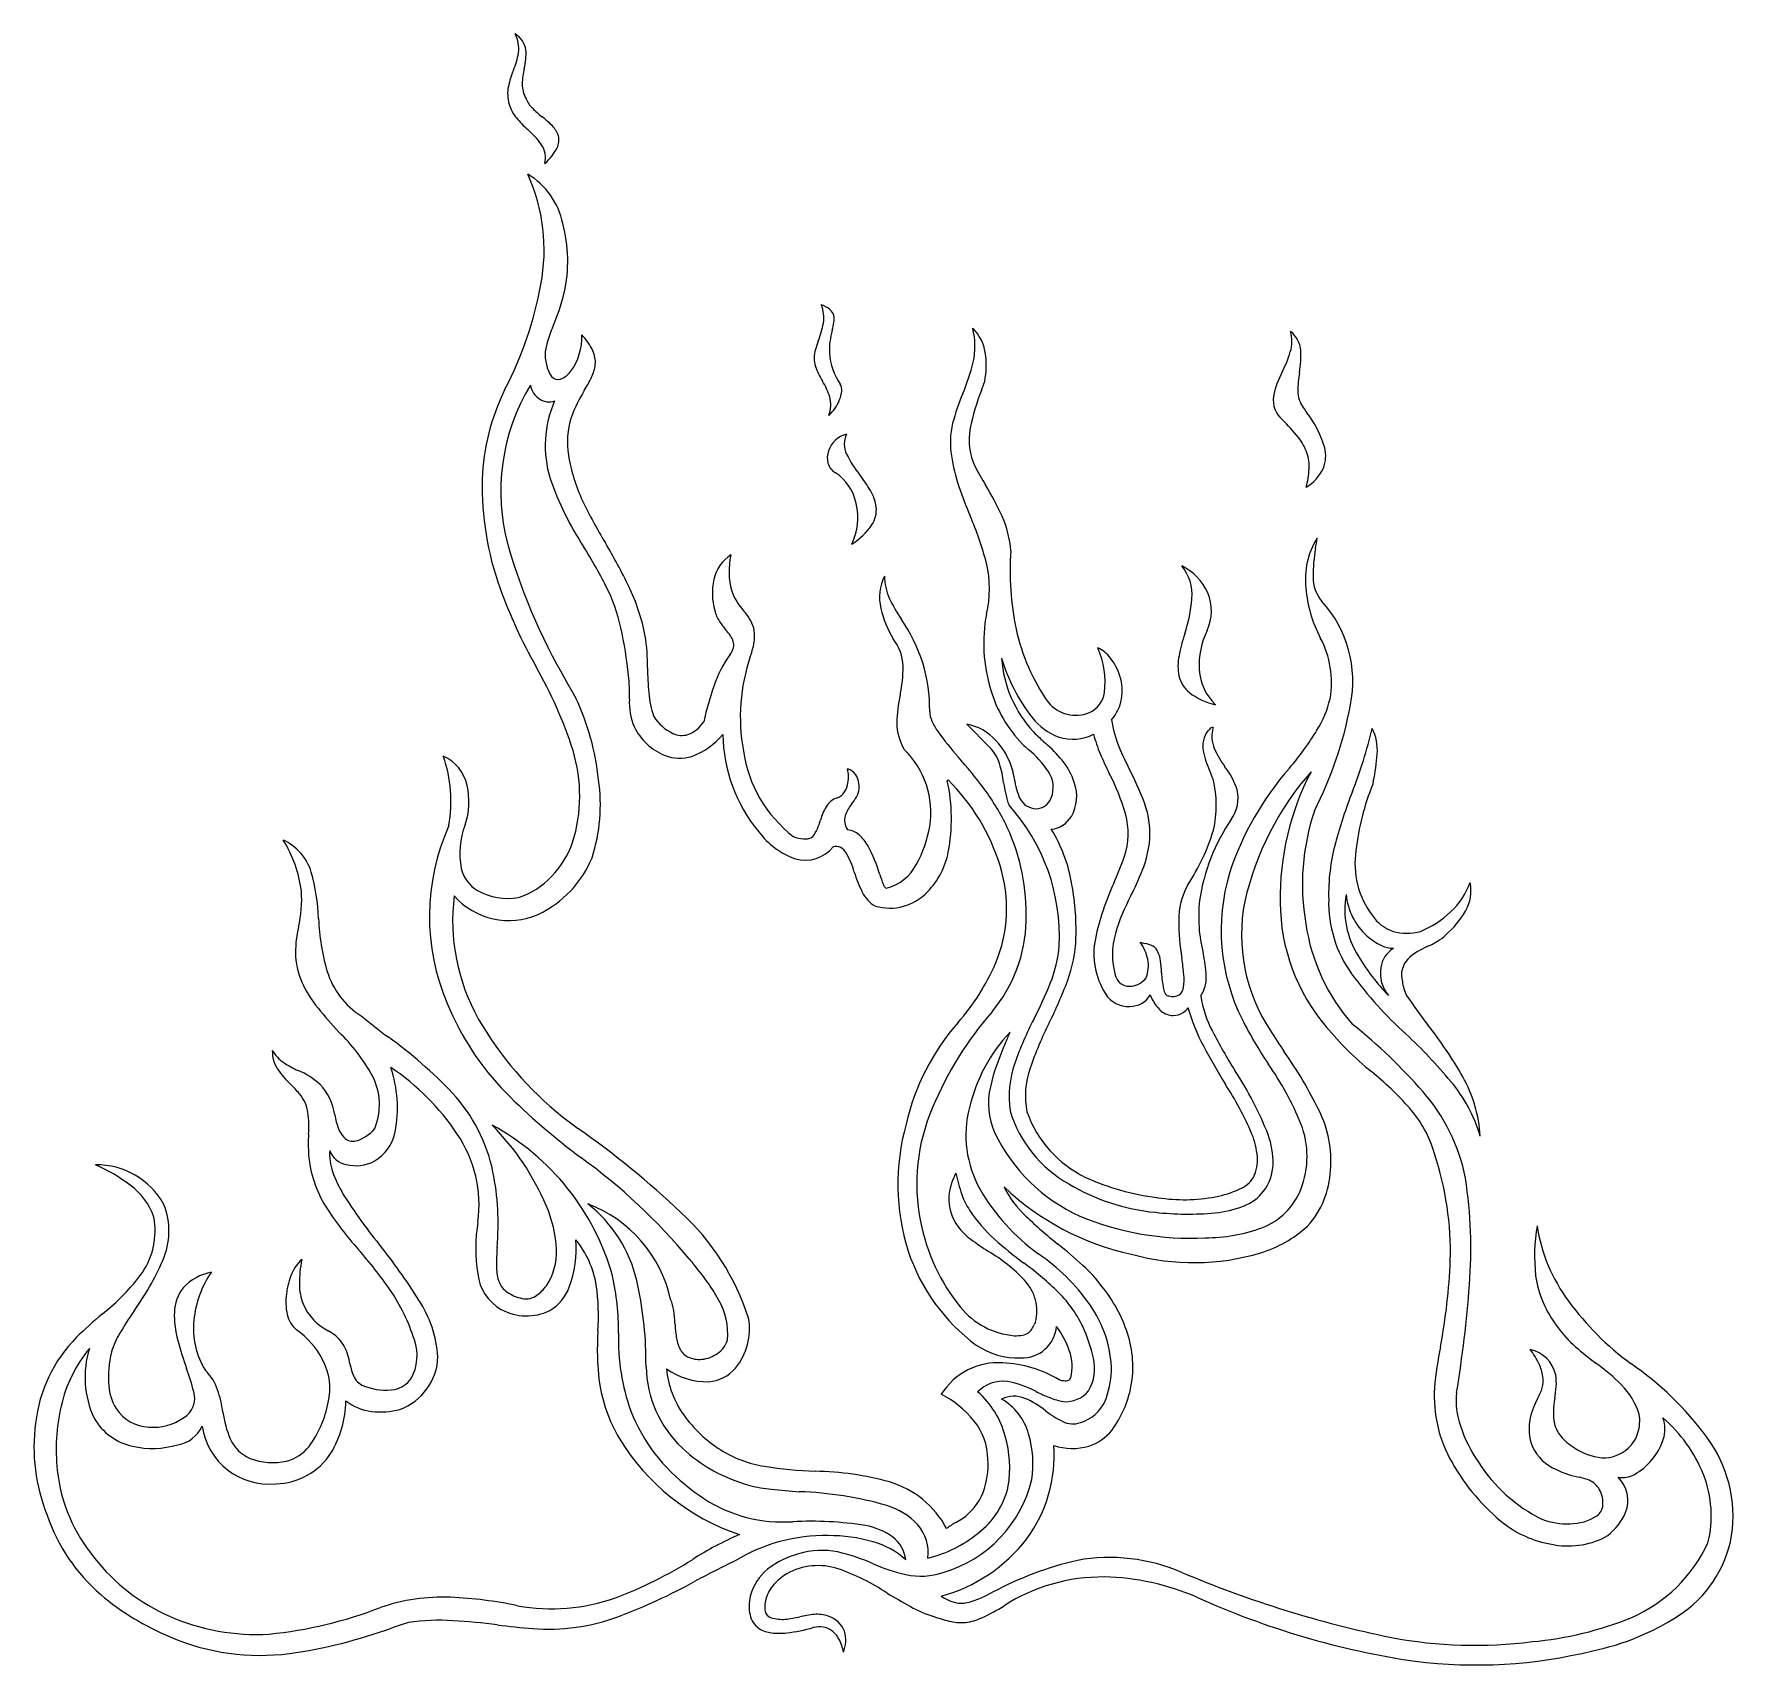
# Model space of a CAD drawing. Extents: x -38.8 to 24, y -17.1 to 3.4.
# Drawn here: x 2.22 to 9.47, y -15.19 to -8.24 of the extents above; entities that cross this region are included whole.
import ezdxf

# ---------------------------------------------------------------- set-up
doc = ezdxf.new("R2010")
doc.units = 0

msp = doc.modelspace()

# ---------------------------------------------------------------- linework, layer by layer
at = {"color": 7, "linetype": 'CONTINUOUS'}
for p, q in [((4.515541, -11.039575), (4.533268, -11.071944)), ((6.29706, -11.280774), (6.199405, -11.18312)), ((7.932514, -11.426525), (7.930144, -11.438524)), ((4.476179, -12.856769), (4.545025, -12.907855)), ((7.010069, -13.200817), (7.014446, -13.201565)), ((4.832993, -13.921955), (4.832164, -13.897019)), ((6.091235, -14.900002), (6.093175, -14.901127)), ((6.273773, -14.900754), (6.309534, -14.883595)), ((6.065665, -14.989021), (6.059685, -14.98714)), ((5.547374, -15.033713), (5.54549, -15.034194))]:
    msp.add_line(p, q, dxfattribs=at)
for centre, radius, start, end in [((4.158086, -8.303416), 0.132189, 352.065254, 387.946875), ((4.226079, -8.323541), 0.095478, 8.467157, 59.275721), ((3.959524, -8.265497), 0.334239, 336.960725, 350.325951), ((4.079316, -8.327596), 0.24188, 345.490802, 364.29468), ((4.636886, -8.549089), 0.400103, 157.551044, 167.840178), ((4.656208, -8.466872), 0.35164, 167.071169, 177.828451), ((4.399083, -8.495493), 0.156363, 168.68406, 196.704705), ((4.424494, -8.456975), 0.119723, 178.35949, 210.590307), ((4.393264, -8.502299), 0.148912, 194.839689, 220.502615), ((4.430415, -8.473306), 0.117753, 202.254291, 226.048847), ((4.674887, -8.264557), 0.517465, 220.266116, 227.958508), ((4.696708, -8.206283), 0.494852, 225.309323, 231.620118), ((4.101717, -8.959305), 0.464865, 44.711581, 51.756971), ((4.097038, -8.916805), 0.353984, 35.075114, 49.195983), ((4.356898, -8.70898), 0.107418, 18.481294, 45.583042), ((4.38829, -8.694299), 0.0731, 333.515973, 375.366162), ((4.304106, -8.7693), 0.09977, 346.354047, 394.083489), ((4.264763, -8.629999), 0.212352, 309.929475, 332.850584), ((3.613539, -9.161844), 0.78471, 349.1985, 384.261022), ((4.163233, -9.114776), 0.321382, 11.759935, 58.960619), ((3.886417, -9.208473), 0.612503, 347.196327, 375.065014), ((2.8505, -9.033345), 1.558402, 332.37863, 349.815308), ((3.523248, -9.108331), 0.988984, 337.07664, 346.201553), ((5.4567, -9.450065), 0.133936, 349.919445, 384.139778), ((5.541895, -9.508566), 0.119173, 51.231234, 71.898227), ((5.174092, -9.397835), 0.421327, 338.792238, 349.653109), ((5.585316, -9.45335), 0.048939, 15.636359, 50.387874), ((5.279815, -9.414368), 0.357881, 345.403754, 351.129619), ((5.560311, -9.457255), 0.074131, 350.451155, 373.33301), ((4.776167, -9.653513), 0.3776, 154.934231, 171.195391), ((4.313052, -9.533816), 0.245934, 323.641102, 362.172025), ((4.391801, -9.692359), 0.236792, 25.190111, 45.14629), ((6.336403, -9.827789), 0.818037, 160.167414, 162.815049), ((5.93632, -9.592546), 0.322414, 164.162448, 181.589556), ((6.102319, -9.625185), 0.178154, 8.191517, 46.502981), ((5.926589, -9.572636), 0.308055, 347.216696, 374.414486), ((7.431595, -9.550832), 0.154148, 342.75018, 375.564055), ((7.506767, -9.600622), 0.116981, 5.171369, 51.186048), ((4.57948, -9.607841), 0.17688, 176.069267, 212.077441), ((4.498051, -9.64049), 0.118582, 355.41315, 384.361937), ((5.670537, -9.621705), 0.12101, 162.885214, 197.578498), ((5.88535, -9.581387), 0.272064, 184.237402, 214.236164), ((5.935703, -9.654001), 0.347209, 348.569765, 368.980538), ((7.064698, -9.438256), 0.537927, 333.118059, 342.887257), ((7.255477, -9.61434), 0.368595, 349.13831, 363.774183), ((4.456529, -9.680154), 0.034532, 218.765014, 289.33433), ((4.434642, -9.624673), 0.094158, 290.724527, 324.302064), ((4.452904, -9.632453), 0.164285, 333.866516, 353.878192), ((5.857014, -9.554881), 0.319046, 198.904867, 211.425504), ((5.426225, -9.447978), 0.82367, 336.698046, 346.461524), ((7.863192, -9.854233), 0.362505, 151.539819, 169.179506), ((8.045745, -9.760345), 0.435064, 169.866383, 180.406412), ((5.070737, -10.171891), 0.936882, 153.636943, 178.066588), ((5.087997, -10.190502), 0.874765, 148.836938, 195.389205), ((4.432715, -9.719119), 0.095112, 191.347389, 236.156799), ((5.04993, -10.065764), 0.568778, 147.627613, 160.54146), ((4.012052, -9.419751), 0.653765, 328.511686, 334.148911), ((5.326278, -9.880657), 0.3037, 17.684544, 31.665223), ((5.545922, -9.753834), 0.121025, 337.525505, 355.30621), ((5.618023, -9.758584), 0.048791, 353.936839, 389.643799), ((7.004544, -10.124129), 0.893385, 156.912672, 165.513999), ((7.070875, -10.08679), 0.871813, 158.05642, 169.112795), ((3.365339, -8.692417), 3.087686, 339.752343, 340.505895), ((7.730682, -9.762677), 0.119993, 180.359844, 216.460347), ((4.418553, -9.740192), 0.069723, 236.178561, 290.636483), ((4.874875, -9.996338), 0.472069, 156.147431, 197.239423), ((5.496047, -9.822253), 0.124279, 338.878128, 375.806827), ((5.488022, -9.733143), 0.182462, 312.792278, 338.471952), ((7.617619, -9.801277), 0.111514, 172.218422, 228.709036), ((8.422497, -9.306553), 0.948491, 213.784762, 215.369309), ((4.841087, -9.981307), 0.343877, 162.218267, 189.287697), ((6.465035, -9.98144), 0.335351, 166.0605, 190.023724), ((7.078321, -10.377359), 0.677673, 37.875929, 46.589396), ((7.307782, -10.125027), 0.434825, 16.012814, 38.291622), ((5.715535, -10.053461), 0.11052, 104.912209, 161.761983), ((5.774579, -9.989046), 0.097211, 154.151172, 206.689145), ((6.47536, -9.972707), 0.265469, 169.016014, 205.354552), ((7.42619, -10.107896), 0.23765, 19.818937, 38.087295), ((5.207917, -9.92332), 0.715259, 189.129329, 205.466422), ((5.692451, -10.049502), 0.087426, 159.490663, 193.805117), ((6.099563, -9.831581), 0.458327, 206.029337, 218.873961), ((6.80114, -9.949701), 0.672402, 187.701342, 199.098839), ((7.476922, -10.085193), 0.182272, 357.126547, 378.511906), ((7.583357, -10.038824), 0.146323, 338.677395, 373.333276), ((5.653375, -9.712572), 1.300318, 199.015291, 213.392311), ((5.673381, -10.052001), 0.068343, 195.586282, 241.261734), ((5.528662, -10.281385), 0.203049, 10.800858, 56.571429), ((5.189019, -10.546476), 0.699392, 30.923879, 37.653282), ((8.168177, -9.040475), 2.197571, 208.420532, 210.729244), ((7.263537, -10.071187), 0.396104, 345.027544, 356.650446), ((7.555396, -10.017799), 0.180261, 300.24518, 335.68235), ((5.422975, -10.167892), 1.288883, 178.772584, 199.597557), ((5.636119, -10.280818), 0.179336, 7.256387, 31.521062), ((8.128071, -9.490739), 2.076465, 199.085847, 202.809286), ((5.213803, -10.816583), 1.24966, 24.578333, 31.51313), ((6.491908, -9.306438), 2.139747, 205.596313, 211.074121), ((5.480306, -10.303743), 0.255064, 334.037687, 373.69975), ((5.695373, -10.268752), 0.119116, 326.872725, 365.098613), ((5.561447, -10.174465), 0.282861, 301.592262, 325.703502), ((5.035375, -10.815318), 1.288066, 14.287116, 23.79093), ((5.962334, -10.472471), 0.425825, 3.840396, 24.364166), ((6.73971, -9.694798), 2.599106, 196.262382, 211.157984), ((2.541841, -11.678084), 2.380399, 27.045861, 31.67244), ((2.682212, -11.598846), 2.306478, 25.750922, 31.001734), ((7.97607, -10.565468), 0.333312, 148.207504, 186.467935), ((6.547269, -10.250409), 1.153956, 350.825057, 353.058834), ((5.287941, -10.604674), 0.170668, 123.269918, 167.297233), ((5.492989, -10.53224), 0.306827, 166.762397, 195.827559), ((5.839988, -10.605784), 0.456651, 346.242916, 373.723805), ((7.616554, -10.529709), 1.232339, 176.009544, 191.645094), ((8.31442, -10.551178), 0.638723, 169.465916, 180.301177), ((5.392567, -10.625603), 0.277348, 167.832332, 195.421423), ((6.029272, -10.64247), 0.201332, 153.336159, 193.589726), ((6.067175, -10.554049), 0.217832, 179.493069, 204.829134), ((6.964321, -10.632794), 0.195955, 355.383405, 399.348223), ((7.016873, -10.714456), 0.22846, 23.388228, 64.32554), ((7.833538, -10.557421), 0.157859, 178.952671, 220.666989), ((6.406793, -9.797853), 2.339899, 200.053472, 209.176327), ((4.00421, -10.932601), 0.738977, 12.534739, 27.122222), ((3.966025, -10.975729), 0.879447, 11.026367, 25.524829), ((5.437805, -10.527793), 0.255679, 200.163147, 222.205826), ((6.524931, -10.336195), 0.724776, 205.263764, 213.368195), ((7.046032, -10.700781), 0.196271, 335.077586, 383.103118), ((8.211015, -10.553945), 0.568257, 184.95371, 207.352381), ((5.27741, -10.659419), 0.157357, 194.70203, 213.197872), ((5.109902, -10.830445), 0.190571, 17.709122, 43.378837), ((6.273567, -10.589274), 0.451323, 192.866784, 210.678016), ((6.93647, -10.838421), 0.664609, 169.243243, 197.140382), ((6.504429, -10.5896), 0.65786, 341.561263, 354.85751), ((7.338177, -11.00073), 0.506943, 348.536533, 402.186931), ((2.892782, -11.170785), 1.875627, 5.984267, 12.268726), ((5.456648, -10.539441), 0.373039, 213.54443, 220.57654), ((4.89685, -11.017101), 0.362852, 35.475531, 40.366931), ((5.152062, -10.80669), 0.143518, 353.148837, 373.791733), ((5.374222, -11.11965), 0.667499, 359.194339, 395.204973), ((7.277853, -10.582786), 0.890047, 192.69977, 214.73927), ((7.537876, -10.934017), 0.348082, 154.376663, 182.843556), ((3.975988, -10.937211), 0.863048, 359.580689, 368.642219), ((5.125343, -10.835194), 0.082797, 321.131678, 344.896534), ((5.122667, -10.856958), 0.086017, 17.808654, 35.901193), ((5.156826, -10.845031), 0.049855, 346.384385, 376.765135), ((4.995851, -10.787187), 0.300941, 339.075889, 353.009987), ((5.734912, -10.94128), 0.193569, 1.498176, 38.969246), ((6.706222, -10.978811), 0.130998, 36.210584, 66.57985), ((6.432884, -11.00415), 0.356472, 352.825748, 384.097516), ((8.015947, -11.072561), 0.92903, 162.789364, 168.791901), ((7.349851, -11.005832), 0.404291, 350.183672, 388.159235), ((5.599259, -11.180158), 0.50349, 144.412178, 161.285256), ((6.038663, -11.15264), 0.804217, 161.289883, 190.321893), ((6.860968, -10.866547), 0.514064, 183.974183, 222.852976), ((7.089903, -10.681544), 0.77388, 196.564702, 217.749888), ((6.624423, -11.048069), 0.238032, 16.966461, 38.030072), ((7.315537, -10.936437), 0.215535, 168.097299, 190.930368), ((2.719294, -11.877964), 1.893886, 17.909584, 29.737297), ((3.906522, -11.056767), 0.855559, 358.659387, 365.468018), ((6.20429, -10.932271), 1.365324, 180.472358, 184.918411), ((5.370072, -10.939274), 0.55835, 347.565009, 360.313447), ((6.671587, -11.041091), 0.191016, 319.521282, 379.093152), ((7.228714, -10.948858), 0.128003, 192.840595, 231.128214), ((7.413335, -10.937778), 0.22352, 183.464396, 226.714989), ((3.564472, -11.529293), 1.071324, 5.837415, 25.271039), ((5.004746, -11.093793), 0.243494, 175.99438, 204.207816), ((5.253778, -11.015305), 0.411194, 184.746479, 199.13126), ((6.399996, -11.464852), 1.353297, 160.746717, 167.528557), ((6.524139, -11.189682), 0.622577, 167.930712, 178.794557), ((6.828466, -10.883745), 0.548165, 195.940268, 224.506675), ((6.67482, -11.031508), 0.113055, 294.952451, 351.269522), ((7.322264, -10.820832), 0.286487, 232.630967, 257.464316), ((7.303335, -10.968607), 0.457377, 328.283408, 346.579777), ((5.030735, -11.046503), 0.195182, 212.045962, 244.74308), ((6.147723, -11.126179), 0.106106, 181.542931, 204.465856), ((6.664867, -10.990524), 0.154634, 220.025102, 291.888322), ((6.222268, -10.804547), 1.639847, 332.855518, 349.56766), ((5.006593, -11.087094), 0.247983, 205.444479, 247.941919), ((4.985385, -11.138782), 0.092389, 245.760821, 286.210326), ((4.965513, -11.102495), 0.133083, 290.06727, 328.210247), ((6.117356, -11.178583), 0.215665, 179.469029, 211.507047), ((6.296952, -11.060859), 0.268998, 203.965565, 215.184734), ((7.178151, -10.418927), 1.359197, 215.896763, 221.702104), ((6.159369, -11.400405), 0.220943, 41.789837, 79.560034), ((6.684017, -10.992283), 0.262725, 218.358631, 249.461451), ((7.413859, -10.28952), 1.312678, 224.904364, 227.956903), ((7.284376, -11.098084), 0.472271, 188.156898, 202.459496), ((7.314704, -11.276855), 0.109253, 143.367014, 190.905995), ((7.215973, -11.193876), 0.020946, 301.866581, 314.209209), ((7.179889, -11.156452), 0.072933, 314.028643, 317.750479), ((7.25969, -11.227211), 0.033737, 124.214457, 139.920723), ((7.246406, -11.20828), 0.010618, 72.678246, 122.37612), ((7.378897, -11.235243), 0.134546, 163.993965, 202.747172), ((6.616477, -10.551131), 1.261148, 319.456016, 328.554386), ((6.091489, -10.777318), 1.883944, 338.409479, 346.998906), ((7.74594, -11.294659), 0.203906, 355.502388, 387.296533), ((3.87958, -11.489028), 0.670352, 342.740744, 376.774145), ((4.929455, -11.042471), 0.294918, 289.357584, 321.343912), ((5.822956, -11.217546), 0.663259, 180.7899, 219.735709), ((5.803637, -11.2169), 0.561878, 188.168851, 232.325999), ((5.671677, -11.55938), 0.37472, 350.874425, 405.679244), ((6.175969, -11.401579), 0.171047, 16.987095, 44.932329), ((6.103652, -11.459974), 0.30227, 15.650795, 43.170765), ((7.794663, -9.836917), 1.972262, 226.519394, 227.480124), ((6.154294, -11.657072), 0.478374, 34.903618, 50.010764), ((6.092811, -11.772526), 0.673464, 40.255022, 48.985424), ((6.650984, -11.051345), 0.196095, 252.446706, 297.08275), ((7.256436, -11.09874), 0.531616, 193.843264, 203.366983), ((8.141341, -10.742091), 1.400236, 202.525118, 207.323053), ((7.618336, -11.126313), 0.39756, 203.882159, 216.830275), ((3.896908, -11.48169), 0.17693, 12.282893, 66.176104), ((3.413244, -11.513882), 0.588068, 350.019173, 379.266984), ((4.975816, -11.154413), 0.174063, 249.009263, 287.172969), ((4.413239, -12.855349), 2.326062, 36.908064, 41.201765), ((5.844837, -11.499555), 0.516365, 7.422484, 16.649679), ((6.388875, -11.514929), 0.281107, 17.048213, 39.179219), ((8.428717, -10.595834), 1.807215, 203.262686, 206.190341), ((7.57128, -11.225112), 0.370991, 191.255879, 205.297977), ((7.051089, -11.560095), 0.316584, 17.751624, 38.12829), ((7.199353, -11.261695), 0.751461, 347.329365, 356.26481), ((3.906094, -11.526859), 0.731939, 342.042684, 368.368514), ((5.585259, -11.416386), 0.108929, 329.522378, 351.235534), ((5.561227, -11.406371), 0.134351, 348.574967, 373.976005), ((5.679576, -11.426854), 0.05428, 30.306553, 77.201031), ((5.649712, -11.448873), 0.091259, 353.751324, 392.780835), ((6.101273, -11.408721), 0.022482, 313.592664, 321.391046), ((5.374301, -11.587023), 0.759946, 349.272143, 372.309872), ((6.115889, -11.420199), 0.003902, 319.171704, 355.621074), ((5.500195, -12.046774), 0.88097, 17.20229, 45.307822), ((7.220614, -11.304692), 0.873195, 188.439657, 191.714002), ((5.907939, -11.500105), 0.501753, 9.358097, 14.034158), ((6.672386, -11.385301), 0.271412, 187.029716, 204.999034), ((6.444508, -11.453007), 0.123606, 339.09282, 394.302425), ((6.499117, -11.491398), 0.169097, 329.908746, 380.378703), ((5.982428, -11.824934), 0.930678, 16.244437, 27.620673), ((6.046987, -11.840698), 0.964837, 18.219093, 28.196918), ((6.543369, -11.683634), 0.754683, 20.649838, 23.422131), ((6.798023, -11.529292), 0.465179, 346.83478, 373.906696), ((8.544654, -12.221036), 1.289673, 138.763102, 161.783588), ((8.607292, -12.214863), 1.253329, 138.595049, 167.306982), ((8.693136, -11.922463), 1.157732, 152.39165, 181.004537), ((8.945751, -11.847365), 1.09481, 158.072341, 173.39032), ((3.767602, -11.513826), 0.310137, 341.389551, 373.001813), ((5.675193, -11.580968), 0.08814, 107.947262, 148.805778), ((5.628876, -11.442009), 0.058343, 289.168991, 329.483212), ((5.494952, -11.360236), 0.269691, 322.386462, 330.226507), ((5.649476, -11.449018), 0.091478, 330.433244, 353.857956), ((5.521418, -12.022197), 0.939627, 25.119611, 36.86595), ((6.632701, -11.426864), 0.272722, 191.658207, 201.918293), ((6.498233, -11.462889), 0.080852, 207.323004, 267.97294), ((6.494268, -11.474065), 0.069634, 270.909227, 340.668421), ((7.202548, -11.497705), 0.153885, 324.411244, 372.815533), ((9.953572, -12.286947), 2.262731, 158.850693, 164.731616), ((5.817556, -11.659027), 0.250446, 150.398932, 164.416143), ((5.755796, -11.591592), 0.076846, 165.771874, 213.345748), ((5.827493, -11.624306), 0.155026, 140.086438, 160.55769), ((5.759298, -12.088189), 0.835436, 357.260729, 402.046762), ((6.549299, -11.520008), 0.111333, 275.502912, 329.699681), ((6.574021, -11.648985), 0.313503, 341.296355, 375.616635), ((6.61234, -11.649108), 0.367962, 349.928072, 377.405121), ((8.615214, -11.866114), 0.984909, 161.445193, 189.805115), ((4.851911, -12.002724), 0.942574, 155.764239, 203.329994), ((4.369507, -11.733827), 0.330911, 158.547005, 191.192924), ((5.58047, -11.443806), 0.332694, 216.464307, 250.493449), ((5.441935, -11.579127), 0.130836, 320.483443, 337.542967), ((5.174382, -11.467973), 0.42056, 337.471729, 342.884257), ((5.685668, -11.716194), 0.082574, 47.795173, 85.879972), ((5.61809, -11.791205), 0.183536, 28.695841, 47.899176), ((5.550568, -11.538869), 0.497551, 330.945161, 350.754172), ((5.567523, -11.993558), 0.885749, 358.207862, 384.708282), ((5.997713, -11.975091), 0.659284, 10.838802, 31.478288), ((6.414527, -11.38405), 0.873353, 326.33313, 343.284618), ((8.032894, -12.063948), 0.851202, 145.943004, 171.310538), ((2.829115, -11.96233), 0.5387, 7.269998, 31.932324), ((3.194613, -11.877962), 0.220522, 16.958558, 65.433178), ((4.134693, -11.548359), 0.409565, 316.248994, 340.077331), ((5.512033, -11.542124), 0.130245, 246.566031, 266.625923), ((5.510732, -11.610061), 0.153036, 254.322569, 321.20301), ((5.510439, -11.590982), 0.081389, 265.722143, 281.587393), ((5.521458, -11.640748), 0.030434, 280.0838, 314.704514), ((5.641601, -11.751162), 0.046678, 63.733889, 104.385712), ((5.6305, -11.765918), 0.064914, 31.399883, 60.709471), ((5.180736, -12.020408), 0.677288, 16.908313, 27.938851), ((5.794885, -11.665263), 0.332152, 315.547418, 349.027827), ((6.485983, -11.624792), 0.496629, 337.367505, 349.715388), ((8.583734, -11.908717), 0.841651, 165.013796, 181.435482), ((8.225592, -11.776262), 0.371455, 171.498288, 216.537668), ((4.194832, -11.760675), 0.154533, 194.000851, 238.629616), ((4.175505, -11.576748), 0.461645, 295.35202, 337.619611), ((5.365272, -11.914309), 0.368792, 15.845223, 29.608746), ((5.810018, -11.69091), 0.197034, 283.528963, 332.953985), ((5.759988, -11.968447), 0.609637, 337.348495, 377.391174), ((4.727909, -10.960808), 2.283585, 336.784063, 339.794898), ((2.614256, -12.040376), 0.823134, 2.012553, 15.989122), ((4.187685, -11.607712), 0.3303, 287.749662, 317.32953), ((6.258065, -11.649173), 0.562583, 196.995416, 206.341133), ((6.443723, -11.626503), 0.645736, 197.7556, 201.716635), ((5.910287, -11.838931), 0.071559, 201.739738, 212.896946), ((5.547643, -12.063468), 1.117946, 358.380543, 370.94985), ((7.816789, -12.322256), 1.092371, 155.022654, 168.129538), ((5.526091, -11.225103), 1.536409, 333.359336, 337.38521), ((7.406368, -12.016016), 0.303412, 150.845584, 181.083334), ((8.134809, -12.06148), 0.850813, 163.362215, 206.632046), ((8.058989, -11.759733), 0.30213, 312.211623, 341.082143), ((8.179024, -11.894329), 0.169777, 329.34878, 372.463592), ((2.849418, -11.930595), 0.515356, 346.780392, 364.054142), ((4.861786, -12.020797), 0.853448, 172.864073, 209.32104), ((4.247658, -11.711797), 0.308797, 221.096677, 293.982649), ((4.24304, -11.663187), 0.26304, 240.71857, 279.925693), ((5.871794, -11.843622), 0.130171, 205.080162, 241.804304), ((5.872116, -11.748393), 0.218867, 253.5915, 316.922936), ((5.858274, -11.873677), 0.009062, 207.042802, 256.197892), ((7.703256, -12.338682), 0.909144, 152.153606, 163.185973), ((7.851453, -12.001739), 0.66332, 174.255873, 193.745015), ((8.108353, -12.081415), 0.737548, 168.904099, 213.447926), ((8.360007, -11.939734), 0.82443, 180.210239, 220.363371), ((8.259597, -11.943917), 0.517442, 178.436856, 215.826486), ((8.178135, -11.973704), 0.367075, 169.929912, 212.499964), ((8.087438, -11.883522), 0.271968, 185.485334, 227.86476), ((4.384722, -11.974037), 0.948579, 182.261499, 196.14171), ((5.826707, -12.00783), 0.626275, 320.158894, 358.771345), ((8.072148, -11.900865), 0.174207, 213.654932, 251.772499), ((7.98964, -11.701982), 0.3917, 291.463239, 314.049625), ((7.97934, -11.777883), 0.400931, 310.765924, 329.580956), ((3.888238, -12.168454), 0.550362, 167.405599, 178.770175), ((7.146095, -12.165198), 0.325656, 164.047987, 195.744563), ((8.130099, -12.014772), 1.027112, 180.389423, 189.257818), ((8.461847, -11.914658), 0.825801, 188.298174, 221.620192), ((8.069973, -11.904995), 0.244332, 227.523502, 245.328355), ((8.075639, -11.865714), 0.208827, 253.880046, 285.933121), ((8.123914, -11.964658), 0.165538, 299.567995, 315.082638), ((3.653418, -12.153071), 0.315436, 180.648662, 204.296747), ((6.035389, -12.079302), 0.560521, 338.160286, 355.003959), ((6.096998, -12.076717), 0.568441, 339.214371, 358.150503), ((7.065212, -12.161042), 0.323719, 168.690036, 211.969153), ((7.004276, -11.892194), 0.230461, 253.436027, 258.576201), ((6.789268, -12.223535), 0.185716, 11.79208, 36.490425), ((6.936995, -12.246754), 0.130471, 64.670426, 80.455159), ((6.972616, -12.167984), 0.04406, 14.892495, 62.714729), ((6.924773, -12.201456), 0.100911, 5.023031, 26.353636), ((6.698269, -12.280576), 0.523101, 2.732516, 13.400383), ((8.080633, -12.238478), 0.117846, 122.086392, 171.323308), ((8.016864, -12.029984), 0.108655, 243.265277, 270.616262), ((8.273785, -12.396835), 0.287906, 112.743704, 132.425778), ((7.887842, -11.556762), 0.636818, 295.547701, 299.932355), ((3.806617, -12.133074), 0.349141, 197.44712, 237.363099), ((5.408905, -11.799082), 0.999088, 318.98345, 336.138924), ((6.834887, -12.213571), 0.139023, 338.363032, 371.614818), ((6.272639, -12.287321), 0.758591, 3.340898, 7.171337), ((5.818669, -12.372769), 1.311935, 5.346158, 8.448878), ((8.625157, -11.729233), 0.876103, 210.275859, 224.193517), ((8.112894, -12.243857), 0.150551, 171.151909, 219.66399), ((8.151845, -12.252468), 0.099351, 136.688516, 196.001957), ((3.828717, -12.073521), 0.50794, 204.339022, 219.083767), ((4.925233, -11.634864), 1.756334, 332.735221, 338.175006), ((4.842325, -11.607793), 1.907874, 333.61393, 339.419959), ((6.898371, -12.235055), 0.06827, 195.730851, 238.55697), ((6.892144, -12.237537), 0.063032, 242.211812, 279.949895), ((6.890516, -12.206627), 0.093833, 277.667098, 321.661509), ((7.512383, -12.222522), 0.482881, 182.443865, 190.634131), ((7.078064, -12.300033), 0.046118, 306.244304, 353.905512), ((6.913998, -12.273956), 0.212196, 351.606689, 366.337511), ((7.066525, -12.260225), 0.154318, 328.239537, 361.703569), ((9.231438, -11.227172), 1.724983, 216.234428, 227.765433), ((8.253985, -12.253317), 0.199415, 187.647868, 205.749746), ((5.090107, -11.921316), 1.193695, 202.390138, 224.112379), ((6.887607, -12.272306), 0.114142, 211.791848, 273.433622), ((6.895654, -12.287049), 0.099201, 269.300262, 329.801573), ((7.137036, -12.281451), 0.165241, 199.623973, 229.062738), ((7.100572, -12.299775), 0.063887, 190.695576, 212.229738), ((7.060062, -12.325672), 0.015811, 211.134261, 273.468343), ((7.077926, -12.284305), 0.059597, 253.519714, 297.376083), ((7.630213, -12.283862), 0.436296, 187.585253, 208.514097), ((10.788688, -10.47047), 3.295826, 214.55707, 217.215704), ((4.760052, -11.32311), 1.703973, 218.926483, 223.470818), ((6.634064, -8.680085), 4.809858, 231.171445, 232.904266), ((5.420534, -11.684152), 1.505601, 210.078238, 231.154121), ((6.909034, -13.109934), 0.993082, 138.720162, 167.105361), ((7.442747, -13.396584), 1.504599, 138.978877, 157.345383), ((7.695322, -13.077586), 1.366977, 152.171592, 160.837228), ((7.874957, -13.12607), 1.483618, 153.13707, 161.284305), ((7.079979, -12.344207), 0.080472, 230.474589, 269.782738), ((7.078889, -12.342262), 0.08242, 270.545621, 301.237287), ((7.100836, -12.372526), 0.045267, 297.347379, 335.868277), ((7.955157, -12.157545), 0.845874, 196.023482, 208.176202), ((8.874643, -11.688673), 1.679268, 206.687186, 214.112869), ((2.935799, -13.095058), 0.839575, 29.580791, 45.579237), ((2.627077, -14.065035), 1.902848, 43.482081, 54.465288), ((6.892817, -12.977071), 0.699952, 136.606239, 166.776421), ((3.837019, -11.460467), 2.749701, 336.779914, 337.872421), ((9.310046, -11.426611), 2.322104, 207.313757, 212.085806), ((13.51694, -8.614402), 7.161891, 212.74176, 213.620902), ((8.787994, -11.597049), 1.372564, 219.692587, 231.017611), ((6.39413, -14.28016), 2.324894, 41.165885, 51.402412), ((6.54184, -14.143684), 2.242475, 39.858098, 46.973551), ((6.74551, -13.580935), 1.805557, 29.708269, 38.221025), ((3.374137, -12.578909), 0.134493, 178.045431, 213.772297), ((3.37866, -12.491637), 0.16168, 210.757611, 236.161592), ((7.241424, -12.951796), 0.96733, 155.1039, 166.662338), ((9.677937, -11.244787), 2.795508, 207.994326, 211.745031), ((6.014092, -13.661999), 1.881343, 26.230525, 35.111506), ((3.596122, -12.423145), 0.405653, 214.630927, 226.454754), ((3.534572, -12.250532), 0.44879, 236.768969, 245.705787), ((3.222205, -12.964572), 0.330657, 47.90018, 67.276918), ((3.225934, -12.820767), 0.547105, 349.518989, 378.580993), ((3.1639, -13.509863), 1.040495, 33.862083, 56.080728), ((6.821847, -12.772096), 0.441627, 161.076155, 187.694835), ((6.804625, -12.767664), 0.354903, 160.640878, 191.058106), ((6.105141, -13.475662), 1.482078, 21.516589, 33.387044), ((6.434513, -13.368022), 1.283007, 22.026534, 35.091157), ((6.991644, -13.801982), 1.471496, 41.930937, 50.655846), ((2.856902, -13.180796), 0.652932, 40.227774, 45.239897), ((3.277768, -12.877979), 0.229773, 7.369823, 43.700539), ((3.426391, -12.804887), 0.269875, 337.744828, 387.421281), ((6.60004, -12.799896), 0.308204, 166.633121, 203.821452), ((6.092753, -13.498957), 1.43966, 23.263454, 32.964249), ((7.768753, -13.122249), 0.646033, 16.441466, 40.055537), ((7.805606, -12.973477), 0.583758, 3.346738, 29.487768), ((3.239395, -12.860055), 0.153776, 7.833307, 41.026749), ((3.48341, -13.237214), 0.711947, 11.839828, 42.565258), ((6.292997, -10.695919), 2.910611, 224.949261, 233.321033), ((6.797598, -13.141885), 0.811235, 156.39548, 191.480612), ((6.666518, -12.935973), 0.470399, 165.344116, 209.442533), ((7.548584, -13.271072), 0.79159, 11.136198, 41.184745), ((2.913818, -12.896988), 0.481411, 355.973139, 366.906727), ((3.78632, -12.802821), 0.284371, 189.244807, 201.783267), ((6.862006, -13.143728), 0.955769, 164.500536, 197.377498), ((6.896333, -12.675535), 0.535279, 196.909647, 240.736194), ((6.922394, -12.670204), 0.494605, 199.552807, 244.106783), ((7.268272, -13.026281), 0.381961, 338.501904, 381.410331), ((7.267713, -13.044309), 0.483807, 355.249218, 386.230311), ((7.712604, -13.149288), 0.498999, 15.669028, 41.49444), ((4.138065, -12.971319), 0.745127, 176.882395, 183.670876), ((3.626662, -12.867661), 0.112055, 201.29134, 222.736904), ((3.584507, -12.906732), 0.054579, 222.643733, 282.964317), ((3.546654, -12.798504), 0.169011, 287.242446, 320.019724), ((3.580921, -12.884235), 0.186508, 300.038573, 348.853318), ((3.57876, -13.233859), 0.542219, 352.516682, 394.070265), ((3.396256, -13.665282), 1.098439, 23.04084, 44.686763), ((3.672678, -13.821062), 1.05649, 15.747053, 61.47447), ((2.281341, -16.120967), 3.93044, 46.622974, 54.834756), ((6.988485, -12.602538), 0.743643, 205.644448, 245.656455), ((7.110382, -13.053574), 0.328938, 4.628621, 22.000358), ((7.15633, -13.051989), 0.34886, 358.764784, 380.103568), ((3.883725, -12.978853), 0.490904, 184.693972, 211.904642), ((3.70306, -13.017481), 0.219071, 175.684513, 199.462745), ((3.569979, -12.970852), 0.090535, 199.448507, 260.347315), ((3.048227, -15.106872), 2.565358, 39.87373, 54.04711), ((7.259989, -13.04037), 0.178757, 335.261152, 364.279856), ((6.937405, -13.433667), 1.323766, 358.469161, 378.459457), ((2.489079, -13.392062), 0.33099, 29.29467, 90.614689), ((2.174769, -13.760053), 0.76493, 53.115017, 66.030006), ((3.969682, -12.926811), 0.50068, 199.07963, 211.366498), ((3.596071, -12.899779), 0.165554, 255.563995, 298.192264), ((3.046761, -13.314777), 1.155301, 355.092101, 371.161475), ((6.372586, -13.218398), 0.250151, 153.731556, 174.761079), ((5.558007, -12.845788), 0.645755, 336.073129, 337.09207), ((6.920655, -12.929838), 0.78584, 192.29273, 199.12403), ((7.299859, -13.051858), 0.205393, 323.590542, 357.865108), ((7.375356, -13.070086), 0.374774, 317.531694, 357.814367), ((2.469946, -13.375076), 0.279886, 18.78517, 54.144248), ((7.035605, -12.711434), 0.902301, 210.338817, 233.814557), ((7.140042, -12.332875), 1.134756, 226.481166, 257.898235), ((6.738135, -12.968875), 0.422992, 206.21702, 227.361985), ((7.086449, -12.39122), 0.876656, 238.979755, 264.549432), ((7.144287, -12.143954), 1.065352, 245.730876, 262.762367), ((7.184114, -12.781767), 0.422482, 280.236205, 294.785798), ((7.307616, -13.037698), 0.138436, 292.785637, 325.966961), ((7.307848, -13.051672), 0.199134, 290.781359, 322.182909), ((7.354978, -13.05902), 0.289292, 290.778795, 338.241617), ((6.41034, -13.417139), 1.938125, 355.385672, 368.87332), ((2.488812, -13.343215), 0.310278, 336.04497, 381.37879), ((4.67206, -12.468776), 1.429818, 212.560972, 221.891358), ((5.364141, -12.041204), 2.152528, 212.174367, 219.083291), ((3.91653, -13.450262), 0.535545, 2.900236, 23.657247), ((4.227823, -13.685088), 0.579804, 12.990633, 52.054647), ((4.385237, -13.757168), 0.565524, 12.475658, 69.385085), ((6.329044, -13.203585), 0.20572, 177.763395, 216.347111), ((6.479122, -13.081305), 0.319056, 199.401482, 212.961985), ((7.125239, -12.498039), 0.712197, 261.050398, 280.840983), ((7.215106, -12.819363), 0.449255, 275.52115, 291.32778), ((2.416924, -13.341824), 0.323045, 326.317882, 370.140674), ((4.785904, -13.419229), 0.679307, 170.274625, 189.09125), ((4.276326, -14.033267), 1.042974, 17.788962, 47.514643), ((6.813266, -13.146274), 0.82575, 190.965794, 219.179456), ((6.759279, -12.890223), 0.658128, 213.649323, 228.037071), ((7.857893, -11.809353), 2.034837, 226.282684, 231.383916), ((7.148147, -12.170536), 1.203491, 247.20903, 273.25663), ((7.144199, -11.956327), 1.315168, 263.844517, 274.978404), ((7.292272, -12.923627), 0.537464, 287.332078, 311.986249), ((9.448617, -13.451465), 0.828698, 170.942294, 185.726523), ((9.352002, -13.208265), 0.730501, 188.877988, 216.565105), ((4.053515, -13.416884), 0.481835, 339.758202, 364.25922), ((4.207642, -13.643531), 0.4188, 9.528693, 38.801983), ((6.357888, -13.182691), 0.241336, 216.283888, 234.150702), ((6.969258, -12.371286), 1.257246, 233.2233, 237.393285), ((7.481104, -12.077104), 1.745407, 228.265513, 233.451958), ((7.219913, -12.687605), 0.684487, 269.715575, 290.319825), ((1.723321, -13.016784), 1.142439, 324.113537, 336.671418), ((3.461884, -13.57984), 0.14948, 129.939554, 158.190686), ((3.825018, -13.565873), 0.469999, 167.635336, 180.623659), ((2.163749, -14.692418), 1.922269, 34.810936, 41.308827), ((1.847872, -14.893974), 2.375435, 31.919897, 39.024817), ((5.324674, -13.492294), 1.129591, 176.006119, 180.03566), ((4.188532, -13.431957), 0.263004, 326.489622, 361.915828), ((8.884102, -10.405747), 4.929125, 218.322384, 218.708328), ((6.727176, -13.172017), 0.818752, 198.306277, 233.515637), ((5.924415, -14.050474), 0.720741, 43.598348, 59.357077), ((6.017663, -14.154872), 0.864249, 35.238105, 55.844628), ((5.004669, -15.358431), 2.518953, 47.861378, 51.0569), ((7.167306, -12.48277), 0.995605, 254.553713, 286.638923), ((5.85479, -13.377965), 2.40763, 349.018606, 357.832308), ((1.946107, -12.974597), 0.91956, 308.138248, 323.545892), ((3.020307, -13.73355), 0.218027, 100.704082, 137.371044), ((3.333477, -13.764008), 0.430063, 145.321742, 174.563692), ((3.604568, -13.64768), 0.307318, 156.330716, 173.15547), ((4.316195, -13.50206), 0.202552, 186.948668, 240.195119), ((4.401081, -13.495453), 0.206013, 179.316777, 196.625848), ((3.662429, -13.764819), 1.05263, 359.186936, 372.647633), ((4.287611, -14.126762), 0.985091, 29.845383, 40.407595), ((5.599026, -14.631979), 1.427874, 46.475007, 53.830633), ((6.327256, -13.904542), 0.553526, 35.779314, 48.407572), ((9.094919, -13.462195), 0.476331, 188.688714, 217.275427), ((2.993085, -13.693106), 0.170983, 141.167639, 178.655442), ((3.542442, -13.644615), 0.245308, 172.136964, 192.961711), ((3.598845, -13.568353), 0.243812, 180.61928, 200.67053), ((3.085378, -14.044897), 0.795944, 17.332418, 34.414278), ((4.295388, -13.525265), 0.096224, 197.62363, 230.256748), ((4.334032, -13.469892), 0.163606, 232.249469, 256.519583), ((4.267587, -13.478624), 0.1708, 303.522349, 322.267265), ((4.886912, -13.994299), 0.635243, 138.954247, 139.667004), ((4.32328, -13.514724), 0.194885, 300.466234, 339.306285), ((3.673334, -13.704035), 0.956185, 355.981822, 367.80382), ((3.317586, -13.897865), 1.514579, 0.03203, 13.093455), ((6.305483, -13.685121), 0.192836, 345.729524, 403.062971), ((6.207422, -13.984916), 0.539739, 25.719991, 45.999337), ((6.318393, -13.95866), 0.593622, 17.546258, 39.519452), ((3.148512, -13.18863), 5.207879, 350.68455, 355.76677), ((4.076473, -14.667509), 1.732171, 145.502539, 149.145556), ((3.583669, -13.563514), 0.231533, 203.117502, 243.636304), ((3.441822, -13.915432), 0.505269, 4.033907, 33.303363), ((4.323545, -13.479673), 0.225681, 241.400879, 295.891489), ((4.320092, -13.552059), 0.080648, 252.538758, 301.236576), ((4.776346, -13.704709), 0.1755, 7.215985, 23.403261), ((4.240343, -13.778903), 0.716605, 3.329726, 7.718046), ((4.894325, -13.780067), 0.286311, 354.446805, 390.090465), ((6.428459, -13.464131), 0.326669, 218.602185, 265.393824), ((6.312603, -13.948579), 0.50433, 0.805894, 35.429072), ((9.757115, -12.917624), 1.22905, 216.196659, 233.722199), ((4.07066, -15.524613), 2.400057, 130.435886, 133.94326), ((3.232116, -13.700526), 0.410127, 178.402641, 195.476068), ((3.250669, -13.757936), 0.347056, 174.266467, 211.34676), ((3.411761, -13.67717), 0.11068, 191.7121, 231.846565), ((5.634802, -13.698807), 0.680153, 183.242783, 188.144492), ((5.010851, -13.760551), 0.262629, 320.424753, 370.070823), ((6.43507, -13.736557), 0.148116, 267.991663, 354.527147), ((6.30289, -13.652378), 0.20532, 327.825701, 334.379468), ((7.14149, -14.069752), 0.731432, 152.556509, 153.30479), ((6.28125, -13.976002), 0.3762, 19.079069, 36.793482), ((6.091824, -14.031125), 0.663993, 12.650367, 24.983397), ((9.141728, -13.441833), 0.52605, 215.952323, 228.723381), ((2.849098, -14.232861), 0.622491, 135.494119, 173.512041), ((2.846831, -13.939025), 0.302992, 148.152874, 164.657096), ((4.251375, -13.432733), 1.463952, 194.932381, 199.837755), ((3.125144, -14.06478), 0.37145, 27.833356, 54.017366), ((3.405633, -13.914026), 0.161631, 28.446068, 62.264912), ((3.655257, -13.874806), 0.201405, 330.870466, 379.440377), ((5.807153, -13.844949), 1.182298, 176.415797, 186.772402), ((5.636649, -13.803201), 0.921995, 178.542887, 199.518776), ((5.125608, -13.773364), 0.165541, 187.567509, 205.758208), ((5.08105, -13.780632), 0.101922, 303.699377, 344.556117), ((6.420137, -13.56052), 0.324209, 236.31962, 271.721885), ((6.410471, -13.640347), 0.149625, 266.841294, 280.95029), ((6.427278, -13.727492), 0.060874, 280.999284, 304.784998), ((6.427132, -13.730345), 0.05864, 306.492814, 327.663911), ((6.464536, -13.921435), 0.443139, 348.987139, 378.653777), ((2.921706, -14.222597), 0.597201, 140.636619, 167.248742), ((2.855806, -13.966609), 0.414424, 162.766733, 204.884809), ((2.989216, -13.968305), 0.44815, 165.863865, 184.441446), ((3.22646, -14.014804), 0.25854, 346.491456, 388.522687), ((3.305188, -13.953993), 0.269286, 9.572409, 25.742125), ((3.697125, -13.870343), 0.248897, 290.325946, 357.802296), ((5.046414, -13.810801), 0.07795, 206.271436, 242.133155), ((5.060156, -13.772948), 0.117967, 244.827145, 275.332185), ((5.055895, -13.74892), 0.142302, 276.141345, 305.041187), ((6.452462, -13.920848), 0.196402, 345.498127, 380.199474), ((6.557716, -13.929512), 0.187179, 329.640747, 373.533341), ((10.264535, -14.222659), 2.082302, 169.315401, 174.1548), ((8.2928, -14.078807), 0.385408, 25.872087, 36.72587), ((8.570727, -13.987489), 0.142558, 12.551487, 77.448513), ((9.688911, -12.811588), 1.360683, 228.914669, 233.574007), ((2.045844, -14.237864), 0.883969, 13.692253, 20.41387), ((2.820675, -14.081456), 0.195678, 18.289583, 46.942405), ((3.781301, -13.875508), 0.213257, 189.093602, 205.439359), ((3.660605, -13.927856), 0.081906, 208.640028, 252.774215), ((3.740424, -13.911058), 0.109801, 281.019228, 325.754313), ((5.322834, -13.912054), 0.489941, 181.157866, 226.605366), ((5.094554, -13.681121), 0.305139, 234.964646, 270.981763), ((5.31943, -13.892432), 0.401902, 185.50224, 215.778275), ((5.087097, -13.821972), 0.164733, 274.416241, 319.995678), ((6.333041, -14.189619), 0.284806, 85.957711, 148.105476), ((6.328804, -14.422115), 0.517165, 59.275621, 87.305296), ((6.623798, -13.96152), 0.020645, 269.445275, 335.657284), ((6.414963, -13.920232), 0.402482, 338.436812, 356.972955), ((8.443577, -13.996795), 0.214106, 9.008553, 23.73116), ((8.554495, -13.983028), 0.10247, 343.544808, 371.117635), ((8.507397, -13.990991), 0.205396, 355.546538, 369.664667), ((8.371443, -14.619289), 0.876231, 45.010972, 54.444776), ((8.264216, -15.022649), 1.351934, 36.282562, 55.503876), ((2.760368, -13.986148), 0.218607, 184.423843, 211.591352), ((2.812749, -14.056893), 0.096191, 300.16696, 377.091446), ((2.431675, -14.20724), 0.604506, 8.742204, 18.038728), ((3.722628, -13.779469), 0.242487, 249.15712, 279.203188), ((5.287674, -13.891275), 0.661157, 188.094756, 210.509997), ((5.896195, -14.41972), 0.427647, 38.724582, 62.86574), ((6.353754, -14.136581), 0.152547, 83.201749, 134.951421), ((5.994122, -14.316752), 0.382688, 15.024489, 48.842884), ((6.401715, -14.169982), 0.122182, 67.858319, 116.007283), ((6.297616, -14.396681), 0.418209, 61.741399, 79.780869), ((6.927879, -13.127786), 0.9989, 244.358627, 247.960631), ((6.547504, -14.198162), 0.225268, 76.735445, 78.340847), ((6.622998, -13.893656), 0.088509, 254.396217, 270.388049), ((6.621231, -13.945416), 0.125686, 265.356881, 321.23258), ((6.456952, -13.92387), 0.450134, 323.21366, 349.475708), ((8.763581, -14.045446), 0.571584, 176.504303, 209.882861), ((8.602841, -14.068471), 0.317277, 173.33181, 199.432121), ((8.415834, -13.934333), 0.249356, 330.948085, 341.838912), ((8.089444, -13.958302), 0.624626, 350.882693, 355.534013), ((8.763907, -14.220706), 0.316903, 17.620587, 44.248085), ((3.121373, -14.273438), 0.803184, 166.855185, 186.449215), ((2.720891, -14.00327), 0.176117, 213.574826, 267.629915), ((3.485371, -14.053355), 0.460408, 187.740001, 202.464889), ((3.021484, -13.988029), 0.464615, 323.943657, 349.186443), ((3.101528, -14.057547), 0.452305, 329.085015, 358.715594), ((3.686426, -13.898549), 0.214984, 231.881778, 263.597689), ((3.70194, -13.805865), 0.308862, 262.654778, 285.327179), ((5.473895, -13.831129), 0.75978, 201.634928, 233.178158), ((6.220332, -14.278586), 0.25306, 16.11512, 59.665252), ((6.291911, -14.41581), 0.391371, 51.501565, 66.532723), ((6.790477, -13.783629), 0.413757, 231.96388, 243.899705), ((6.665145, -13.778606), 0.297049, 247.829289, 259.508882), ((6.633637, -13.996783), 0.171223, 287.078406, 335.365019), ((8.905833, -14.207232), 0.311513, 150.834393, 167.498205), ((8.970834, -14.114882), 0.270853, 167.720677, 190.661299), ((3.000305, -14.265121), 0.776519, 172.407556, 201.876301), ((2.695923, -14.016677), 0.249278, 209.915409, 258.050563), ((2.731674, -13.950077), 0.22987, 265.492391, 304.262523), ((2.81427, -14.117145), 0.13944, 279.294521, 335.099423), ((3.225715, -14.134217), 0.287993, 188.313006, 275.785439), ((5.4555, -13.79727), 0.567936, 215.541177, 237.547524), ((6.026855, -14.318967), 0.262701, 0.411579, 39.408145), ((6.652577, -14.066137), 0.099391, 243.640368, 288.383393), ((6.655813, -14.063519), 0.207371, 288.216465, 321.212178), ((8.904568, -13.97377), 0.633419, 198.430292, 214.122871), ((8.799816, -14.186596), 0.203562, 166.709322, 202.014694), ((8.8389, -14.130038), 0.138718, 194.593973, 218.874286), ((8.885874, -14.152015), 0.182117, 343.713971, 368.602133), ((8.764954, -14.610673), 0.618905, 21.715209, 49.536474), ((9.038913, -14.188746), 0.136748, 341.209562, 380.973692), ((2.729599, -13.894062), 0.376284, 256.899608, 286.551146), ((3.209339, -14.161662), 0.164025, 204.347414, 246.932741), ((3.25156, -14.14366), 0.187256, 285.045473, 321.00513), ((5.534658, -13.73197), 0.954894, 211.221451, 251.418137), ((5.878674, -14.354206), 0.503937, 351.204725, 375.734744), ((5.978186, -14.301512), 0.593922, 323.483658, 364.226957), ((6.024368, -14.337422), 0.45766, 351.797744, 376.381911), ((6.650115, -14.011817), 0.258487, 252.059364, 285.832913), ((8.789096, -14.179418), 0.196604, 205.126488, 247.191617), ((8.907491, -14.071053), 0.229156, 219.592469, 239.010848), ((8.919407, -14.160445), 0.147571, 312.638821, 343.204423), ((8.92946, -14.155379), 0.251142, 318.932769, 342.046272), ((8.904417, -14.558658), 0.561309, 351.503193, 396.774876), ((3.242478, -14.060261), 0.270461, 248.890605, 282.316052), ((3.249124, -14.134476), 0.286323, 271.125085, 327.117532), ((5.457339, -13.759553), 0.693198, 227.186825, 254.723059), ((5.409315, -13.867932), 0.483527, 237.672622, 261.413444), ((5.967571, -14.342597), 0.322987, 339.079397, 364.531369), ((9.045114, -13.894338), 0.891021, 209.288042, 231.692387), ((8.962655, -13.953014), 0.69332, 212.849894, 243.314182), ((8.930985, -14.060874), 0.250422, 235.599911, 264.315002), ((8.91461, -14.156767), 0.153529, 266.851621, 313.026047), ((8.923397, -14.157717), 0.254242, 298.686107, 320.227766), ((3.017386, -14.289579), 0.698055, 186.091414, 219.9125), ((5.62895, -12.508837), 1.860235, 260.974367, 267.678353), ((5.531754, -15.646559), 1.2792, 74.62899, 89.021761), ((5.943792, -14.272421), 0.549232, 286.38723, 346.276838), ((8.908665, -13.939821), 0.464141, 245.050665, 257.711596), ((8.775465, -14.583856), 0.193612, 62.21913, 79.760848), ((8.996946, -14.303288), 0.091391, 256.620819, 302.044086), ((8.878753, -14.491829), 0.139083, 338.121516, 405.752939), ((8.888559, -14.557404), 0.484377, 346.175705, 381.27091), ((5.419211, -13.959923), 0.624801, 230.112433, 266.802848), ((5.42291, -13.848809), 0.598103, 255.651814, 264.599159), ((5.738283, -10.905263), 3.558457, 264.004729, 265.930051), ((5.432108, -16.007047), 1.553228, 74.033589, 88.021803), ((5.754247, -14.803783), 0.40769, 28.133659, 73.383967), ((6.033235, -14.362362), 0.254644, 305.574322, 337.957682), ((6.037296, -14.354537), 0.347954, 307.316738, 347.261616), ((8.813289, -14.492567), 0.095648, 19.075685, 56.768938), ((8.802374, -14.501977), 0.109169, 354.329132, 381.872143), ((3.014189, -14.304782), 0.775762, 198.774348, 229.278262), ((5.769849, -14.805677), 0.305353, 43.533019, 72.953975), ((8.85129, -14.508428), 0.059876, 305.027174, 355.847079), ((8.7721, -14.439865), 0.257558, 308.442073, 336.23511), ((5.352808, -9.010903), 5.572938, 270.324445, 271.077996), ((5.536941, -16.038912), 1.458215, 80.904038, 93.116863), ((5.717521, -14.881309), 0.286659, 54.583946, 79.965741), ((5.850387, -14.715475), 0.185102, 353.089874, 400.460062), ((6.301215, -14.862179), 0.312975, 118.221658, 126.792317), ((5.929001, -14.181533), 0.462813, 298.976945, 303.045664), ((8.772899, -14.215315), 0.470638, 233.474613, 261.866131), ((8.758099, -14.285806), 0.30593, 249.56507, 272.47075), ((8.769724, -14.376792), 0.214665, 270.417363, 302.687947), ((5.867824, -16.073922), 1.571893, 113.92445, 122.147677), ((5.595447, -15.375162), 0.73341, 88.950774, 121.490692), ((5.612706, -15.315894), 0.674031, 73.8297, 90.325487), ((5.713901, -14.989755), 0.332672, 47.302891, 74.925863), ((5.797373, -14.761845), 0.143086, 6.657039, 52.920339), ((5.902656, -14.204916), 0.548813, 283.862056, 309.026501), ((5.909772, -14.237006), 0.687381, 285.30708, 322.555673), ((8.763694, -14.344542), 0.341532, 260.327337, 299.568953), ((8.778083, -14.403446), 0.640383, 293.579956, 335.09274), ((8.957659, -14.55498), 0.509325, 302.65743, 350.20892), ((3.134777, -14.226346), 0.829102, 218.058851, 246.319463), ((4.070466, -13.227955), 1.794124, 290.619211, 302.385208), ((7.283382, -19.056494), 4.77882, 115.682179, 117.946664), ((5.583432, -15.091399), 0.385072, 105.153559, 127.157862), ((5.566421, -15.040796), 0.271037, 71.718674, 119.533669), ((5.582191, -15.039643), 0.335018, 78.340734, 107.262906), ((5.472014, -15.492334), 0.800803, 66.038877, 77.165905), ((6.114231, -14.048458), 0.779457, 246.002848, 257.124616), ((7.000669, -16.171374), 1.461521, 103.022795, 118.221899), ((6.808816, -15.509793), 0.774649, 66.649271, 100.222995), ((3.830537, -12.643322), 2.505046, 290.623869, 298.968175), ((5.486515, -14.952703), 0.216094, 128.890426, 165.884322), ((5.540269, -14.991934), 0.215636, 119.887631, 139.157417), ((5.343229, -15.666667), 0.93546, 56.466572, 70.763006), ((6.002886, -14.508459), 0.30627, 258.255171, 288.239515), ((6.77867, -15.600572), 0.782317, 89.448862, 122.471734), ((6.766658, -15.852205), 1.034098, 66.412122, 88.917478), ((8.956623, -10.446384), 4.725478, 247.074044, 258.438391), ((3.232541, -14.039552), 1.119251, 229.664556, 247.489455), ((3.966361, -15.727954), 0.823801, 87.698118, 108.794681), ((3.916369, -16.730681), 1.827752, 78.352424, 87.394732), ((4.432027, -14.152816), 0.801284, 259.454292, 289.710735), ((5.431998, -14.94131), 0.16046, 165.08196, 193.636633), ((5.562073, -14.961876), 0.224176, 167.248853, 174.655306), ((5.483484, -14.949207), 0.144815, 137.2526, 165.274373), ((6.938178, -13.130377), 2.061031, 238.457831, 241.654041), ((6.189765, -14.763072), 0.16849, 235.021392, 261.6152), ((6.115304, -14.582458), 0.355563, 285.570482, 296.467255), ((8.626433, -11.699649), 3.515959, 245.715957, 261.563872), ((3.171444, -14.143903), 0.919331, 246.290351, 273.417861), ((3.048708, -13.269906), 1.800468, 275.65913, 291.239247), ((4.41722, -14.190486), 0.850398, 265.46491, 290.346051), ((5.371744, -14.959293), 0.09772, 191.718481, 233.87178), ((5.414453, -14.948786), 0.075982, 174.114742, 191.329013), ((5.376082, -14.956015), 0.03694, 192.026321, 254.704741), ((5.378369, -14.520183), 0.480378, 275.692142, 283.134309), ((5.593828, -15.441336), 0.465637, 95.453832, 103.196358), ((5.562759, -15.113101), 0.135936, 70.125821, 95.566927), ((5.576388, -15.089649), 0.109354, 21.440267, 72.665018), ((6.239306, -14.429439), 0.585913, 241.486593, 252.1476), ((6.294731, -14.306177), 0.72024, 251.455481, 257.026741), ((6.173956, -14.794074), 0.135969, 266.306008, 285.697991), ((5.97565, -14.351942), 0.702262, 294.262608, 303.051366), ((8.480129, -13.638547), 1.460976, 275.06921, 292.289406), ((8.645983, -14.07049), 1.085408, 281.823413, 302.708391), ((3.00199, -12.971051), 2.195585, 278.141368, 289.917422), ((6.624392, -23.770193), 9.195688, 107.758605, 108.215137), ((3.954019, -15.917363), 0.91461, 86.506346, 98.4488), ((3.843121, -17.73015), 2.730786, 82.528916, 86.501637), ((4.597028, -11.903063), 3.144877, 262.714121, 265.494435), ((5.380081, -14.930826), 0.12603, 238.445748, 264.53339), ((5.411523, -14.855003), 0.143921, 251.701593, 275.779061), ((5.400024, -14.764971), 0.293058, 263.741204, 276.296344), ((5.343268, -14.29774), 0.763713, 276.684327, 285.354311), ((5.571801, -15.121622), 0.09124, 54.565478, 105.528653), ((5.561658, -15.132269), 0.105816, 28.142987, 53.43332), ((5.550454, -15.087808), 0.133291, 337.470419, 376.623017), ((6.17562, -14.818496), 0.194261, 257.338474, 275.465177), ((6.165295, -14.774722), 0.238898, 276.930515, 294.462663), ((3.188592, -14.176171), 0.976286, 246.802559, 277.316379), ((5.500115, -15.164665), 0.175364, 8.455402, 27.99187), ((8.365207, -13.206951), 1.90257, 259.225603, 277.368703), ((8.368228, -13.099242), 2.094229, 262.934174, 283.817106)]:
    msp.add_arc(centre, radius, start, end, dxfattribs=at)

doc.saveas('drawing.dxf')
